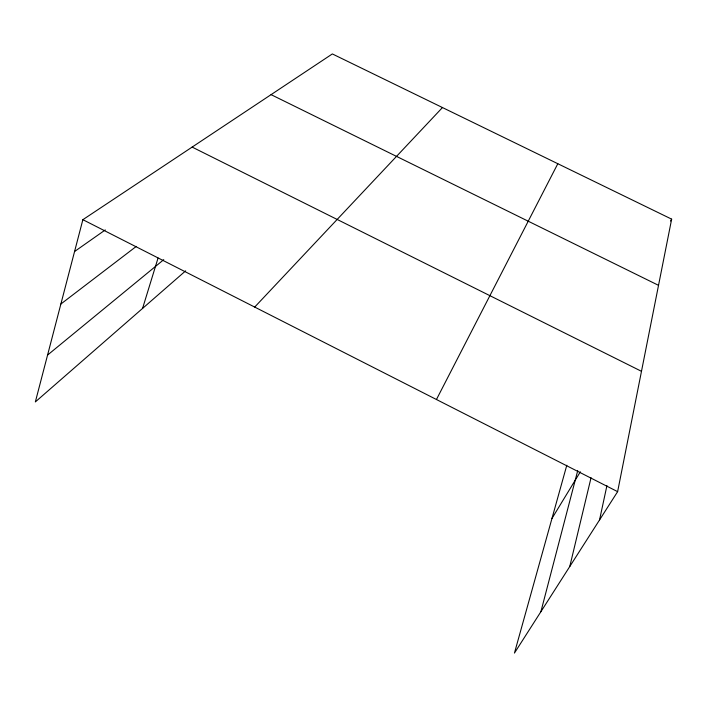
<?xml version="1.0" encoding="UTF-8"?>
<svg xmlns="http://www.w3.org/2000/svg" width="707" height="707" viewBox="0 0 707 707"><rect width="100%" height="100%" fill="white"/><g stroke="black" fill="none" stroke-linecap="round" stroke-linejoin="round"><path stroke-width="1.06" d="M566.802 465.25L514.449 653.065L617.626 491.657L671.65 219.143L332.352 53.935L82.869 219.683L35.35 401.912L185.649 270.852M599.545 519.945L606.924 485.629M569.771 566.519L591.052 477.72M540.89 611.705L577.716 470.659M142.575 308.402L158.059 258.02M436.449 399.517L557.814 163.715M670.563 221.035L671.65 219.143M551.981 518.425L580.35 471.79M254.697 307.077L442.467 107.552M47.563 355.073L163.768 259.637M60.873 304.019L136.283 246.407M74.562 251.515L105.281 229.934M271.073 94.641L658.526 285.336M192.136 147.083L641.488 371.316M82.869 219.683L617.626 491.657"/></g></svg>
